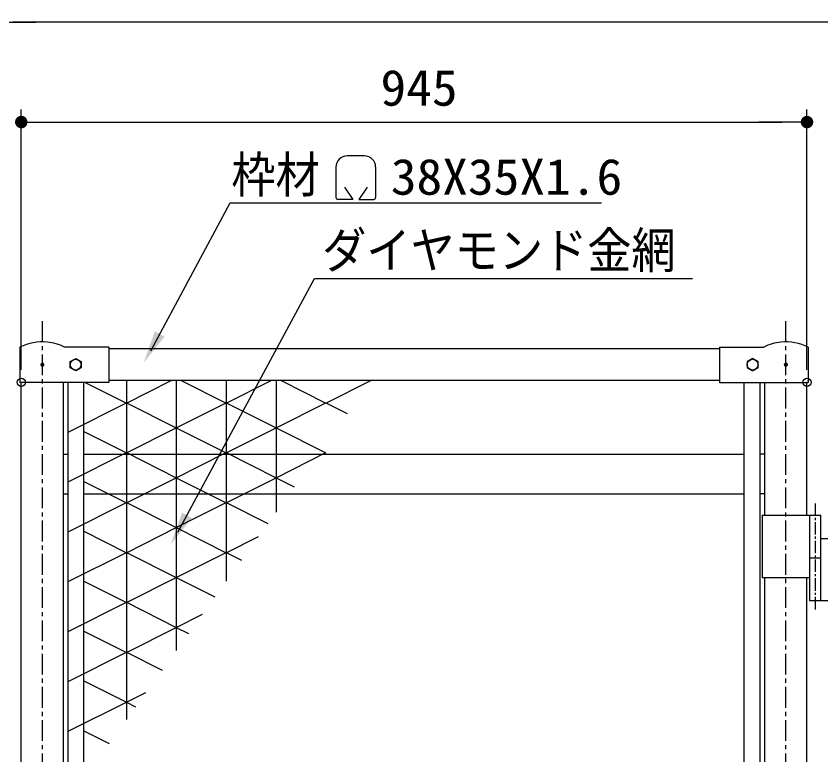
# Model space of a CAD drawing. Units: millimetres, scale not verified. Extents: x -4425 to 4425, y -3150 to 3150.
# Drawn here: x -3018 to -2050, y 801 to 1690 of the extents above; entities that cross this region are included whole.
import ezdxf
from ezdxf.enums import TextEntityAlignment as Align

# ---------------------------------------------------------------- set-up
doc = ezdxf.new("R2010")
doc.units = ezdxf.units.MM
doc.header["$LTSCALE"] = 20
doc.header["$PDMODE"] = 32
doc.header["$PDSIZE"] = 10
doc.linetypes.add('USER1', pattern=[2, 1.25, -0.25, 0.25, -0.25])
doc.linetypes.add('USER3', pattern=[1.125, 0.75, -0.125, 0.125, -0.125])
for name, color, linetype, lineweight in [('0-0_BUHIN', 7, 'Continuous', 25), ('0-2_KOUZOU', 7, 'Continuous', 25), ('0-3_SUNPOU', 1, 'Continuous', 25), ('0-C_AMI-HATCH', 6, 'Continuous', 25)]:
    doc.layers.add(name, color=color, linetype=linetype, lineweight=lineweight)
doc.layers.add('0-7_DEFPOINTS', color=7, linetype='Continuous')
doc.styles.add('ＭＳ ゴシック', font='')
doc.styles.get('ＭＳ ゴシック').set_extended_font_data('MS Gothic')

# ---------------------------------------------------------------- blocks, each defined once
blk = doc.blocks.new('M1')
at = {"layer": '0-3_SUNPOU'}
blk.add_line((-5, 0), (-38.58, 0), dxfattribs=at)
for points in [[(0, 0), (-5, 0), (-4.96, 0.63)], [(0, 0), (-4.96, -0.63), (-5, 0)], [(0, 0), (-4.96, 0.63), (-4.84, 1.24)], [(0, 0), (-4.84, -1.24), (-4.96, -0.63)], [(0, 0), (-4.84, 1.24), (-4.65, 1.84)], [(0, 0), (-4.65, -1.84), (-4.84, -1.24)], [(0, 0), (-4.65, 1.84), (-4.38, 2.41)], [(0, 0), (-4.38, -2.41), (-4.65, -1.84)], [(0, 0), (-4.38, 2.41), (-4.05, 2.94)], [(0, 0), (-4.05, -2.94), (-4.38, -2.41)], [(0, 0), (-4.05, 2.94), (-3.64, 3.42)], [(0, 0), (-3.64, -3.42), (-4.05, -2.94)], [(0, 0), (-3.64, 3.42), (-3.19, 3.85)], [(0, 0), (-3.19, -3.85), (-3.64, -3.42)], [(0, 0), (-3.19, 3.85), (-2.68, 4.22)], [(0, 0), (-2.68, -4.22), (-3.19, -3.85)], [(0, 0), (-2.68, 4.22), (-2.13, 4.52)], [(0, 0), (-2.13, -4.52), (-2.68, -4.22)], [(0, 0), (-2.13, 4.52), (-1.55, 4.76)], [(0, 0), (-1.55, -4.76), (-2.13, -4.52)], [(0, 0), (-1.55, 4.76), (-0.94, 4.91)], [(0, 0), (-0.94, -4.91), (-1.55, -4.76)], [(0, 0), (-0.94, 4.91), (-0.31, 4.99)], [(0, 0), (-0.31, -4.99), (-0.94, -4.91)], [(0, 0), (-0.31, 4.99), (0.31, 4.99)], [(0, 0), (0.31, -4.99), (-0.31, -4.99)], [(0, 0), (0.31, 4.99), (0.94, 4.91)], [(0, 0), (0.94, 4.91), (1.55, 4.76)], [(0, 0), (1.55, 4.76), (2.13, 4.52)], [(0, 0), (2.13, 4.52), (2.68, 4.22)], [(0, 0), (2.68, 4.22), (3.19, 3.85)], [(0, 0), (3.19, 3.85), (3.64, 3.42)], [(0, 0), (3.64, 3.42), (4.05, 2.94)], [(0, 0), (4.05, 2.94), (4.38, 2.41)], [(0, 0), (4.38, 2.41), (4.65, 1.84)], [(0, 0), (4.65, 1.84), (4.84, 1.24)], [(0, 0), (4.84, 1.24), (4.96, 0.63)], [(0, 0), (4.96, 0.63), (5, 0)], [(0, 0), (0.94, -4.91), (0.31, -4.99)], [(0, 0), (1.55, -4.76), (0.94, -4.91)], [(0, 0), (2.13, -4.52), (1.55, -4.76)], [(0, 0), (2.68, -4.22), (2.13, -4.52)], [(0, 0), (3.19, -3.85), (2.68, -4.22)], [(0, 0), (3.64, -3.42), (3.19, -3.85)], [(0, 0), (4.05, -2.94), (3.64, -3.42)], [(0, 0), (4.38, -2.41), (4.05, -2.94)], [(0, 0), (4.65, -1.84), (4.38, -2.41)], [(0, 0), (4.84, -1.24), (4.65, -1.84)], [(0, 0), (4.96, -0.63), (4.84, -1.24)], [(0, 0), (5, 0), (4.96, -0.63)]]:
    blk.add_solid(points, dxfattribs=at)

msp = doc.modelspace()

# ---------------------------------------------------------------- linework, layer by layer
at = {"layer": '0-0_BUHIN', "color": 1, "linetype": 'USER1'}
for p, q in [((-2986.52, -181.83), (-2986.52, 1325.68)), ((-2092.32, -181.83), (-2092.32, 1325.68))]:
    msp.add_line(p, q, dxfattribs=at)
at = {"layer": '0-0_BUHIN'}
for p, q in [((-3013.52, 1291.8), (-3013.52, 1249.55)), ((-2906.52, 1292.05), (-2960.02, 1292.05)), ((-2172.32, 1292.05), (-2172.32, 1249.55)), ((-2172.32, 1292.05), (-2118.82, 1292.05)), ((-2065.32, 1291.8), (-2065.32, 1249.55)), ((-2172.32, 1249.55), (-2065.32, 1249.55)), ((-2120.87, 1089.8), (-2050.47, 1089.8)), ((-2120.87, 1089.8), (-2120.87, 1014.8)), ((-2063.77, 1089.8), (-2063.77, 986.8)), ((-2050.47, 986.8), (-2050.47, 1089.8)), ((-2050.47, 1061.8), (-1983.87, 1061.8)), ((-2063.77, 1038.3), (-2050.47, 1038.3)), ((-2120.87, 1014.8), (-2063.77, 1014.8)), ((-1983.87, 986.8), (-2063.77, 986.8))]:
    msp.add_line(p, q, dxfattribs=at)
at = {"layer": '0-0_BUHIN', "color": 1, "linetype": 'USER3'}
msp.add_line((-2057.12, 1103.94), (-2057.12, 975.23), dxfattribs=at)
at = {"layer": '0-0_BUHIN'}
msp.add_lwpolyline([(-2906.52, 1292.05), (-2906.52, 1249.55), (-3013.52, 1249.55)], dxfattribs=at)
for centre, start, end in [((-2986.52, 1238.22), 84.26077, 116.74368), ((-2986.52, 1238.22), 63.78973, 84.26077), ((-2092.32, 1238.22), 95.73923, 116.21027), ((-2092.32, 1238.22), 63.25632, 95.73923)]:
    msp.add_arc(centre, 60, start, end, dxfattribs=at)
for points in [[(-2988.11, 1272.73), (-2989.02, 1270.8), (-2988.34, 1272.51)], [(-2988.11, 1272.73), (-2986.52, 1270.8), (-2989.02, 1270.8)], [(-2988.34, 1272.51), (-2989.02, 1270.8), (-2989, 1271.11)], [(-2986.52, 1270.8), (-2989, 1270.49), (-2989.02, 1270.8)], [(-2988.34, 1272.51), (-2989, 1271.11), (-2988.54, 1272.27)], [(-2988.54, 1272.27), (-2989, 1271.11), (-2988.94, 1271.42)], [(-2986.52, 1270.8), (-2988.94, 1270.18), (-2989, 1270.49)], [(-2988.54, 1272.27), (-2988.94, 1271.42), (-2988.71, 1272)], [(-2988.71, 1272), (-2988.94, 1271.42), (-2988.84, 1271.72)], [(-2986.52, 1270.8), (-2988.84, 1269.88), (-2988.94, 1270.18)], [(-2986.52, 1270.8), (-2988.71, 1269.6), (-2988.84, 1269.88)], [(-2986.52, 1270.8), (-2988.54, 1269.33), (-2988.71, 1269.6)], [(-2986.52, 1270.8), (-2988.34, 1269.09), (-2988.54, 1269.33)], [(-2986.52, 1270.8), (-2988.11, 1268.87), (-2988.34, 1269.09)], [(-2987.86, 1272.91), (-2986.52, 1270.8), (-2988.11, 1272.73)], [(-2986.52, 1270.8), (-2987.86, 1268.69), (-2988.11, 1268.87)], [(-2987.58, 1273.06), (-2986.52, 1270.8), (-2987.86, 1272.91)], [(-2986.52, 1270.8), (-2987.58, 1268.54), (-2987.86, 1268.69)], [(-2987.29, 1273.18), (-2986.52, 1270.8), (-2987.58, 1273.06)], [(-2986.52, 1270.8), (-2987.29, 1268.42), (-2987.58, 1268.54)], [(-2986.99, 1273.26), (-2986.52, 1270.8), (-2987.29, 1273.18)], [(-2984.02, 1270.8), (-2987.29, 1268.42), (-2986.52, 1270.8)], [(-2984.02, 1270.8), (-2986.99, 1268.34), (-2987.29, 1268.42)], [(-2986.68, 1273.29), (-2986.52, 1270.8), (-2986.99, 1273.26)], [(-2984.02, 1270.8), (-2986.68, 1268.3), (-2986.99, 1268.34)], [(-2986.36, 1273.29), (-2986.52, 1270.8), (-2986.68, 1273.29)], [(-2984.02, 1270.8), (-2986.36, 1268.3), (-2986.68, 1268.3)], [(-2986.05, 1273.26), (-2986.52, 1270.8), (-2986.36, 1273.29)], [(-2985.75, 1273.18), (-2986.52, 1270.8), (-2986.05, 1273.26)], [(-2985.45, 1273.06), (-2986.52, 1270.8), (-2985.75, 1273.18)], [(-2985.45, 1273.06), (-2984.02, 1270.8), (-2986.52, 1270.8)], [(-2984.02, 1270.8), (-2986.05, 1268.34), (-2986.36, 1268.3)], [(-2984.02, 1270.8), (-2985.75, 1268.42), (-2986.05, 1268.34)], [(-2984.02, 1270.8), (-2985.45, 1268.54), (-2985.75, 1268.42)], [(-2985.18, 1272.91), (-2984.02, 1270.8), (-2985.45, 1273.06)], [(-2984.02, 1270.8), (-2985.18, 1268.69), (-2985.45, 1268.54)], [(-2984.93, 1272.73), (-2984.02, 1270.8), (-2985.18, 1272.91)], [(-2984.02, 1270.8), (-2984.93, 1268.87), (-2985.18, 1268.69)], [(-2984.7, 1272.51), (-2984.02, 1270.8), (-2984.93, 1272.73)], [(-2984.02, 1270.8), (-2984.7, 1269.09), (-2984.93, 1268.87)], [(-2984.5, 1272.27), (-2984.02, 1270.8), (-2984.7, 1272.51)], [(-2984.04, 1270.49), (-2984.7, 1269.09), (-2984.02, 1270.8)], [(-2984.04, 1270.49), (-2984.5, 1269.33), (-2984.7, 1269.09)], [(-2984.33, 1272), (-2984.02, 1270.8), (-2984.5, 1272.27)], [(-2984.1, 1270.18), (-2984.5, 1269.33), (-2984.04, 1270.49)], [(-2984.1, 1270.18), (-2984.33, 1269.6), (-2984.5, 1269.33)], [(-2984.19, 1271.72), (-2984.02, 1270.8), (-2984.33, 1272)], [(-2984.19, 1269.88), (-2984.33, 1269.6), (-2984.1, 1270.18)], [(-2984.1, 1271.42), (-2984.02, 1270.8), (-2984.19, 1271.72)], [(-2984.04, 1271.11), (-2984.02, 1270.8), (-2984.1, 1271.42)], [(-2093.38, 1273.06), (-2094.82, 1270.8), (-2093.66, 1272.91)], [(-2093.38, 1273.06), (-2092.32, 1270.8), (-2094.82, 1270.8)], [(-2093.66, 1272.91), (-2094.82, 1270.8), (-2094.8, 1271.11)], [(-2092.32, 1270.8), (-2094.8, 1270.49), (-2094.82, 1270.8)], [(-2093.66, 1272.91), (-2094.8, 1271.11), (-2093.91, 1272.73)], [(-2093.91, 1272.73), (-2094.8, 1271.11), (-2094.74, 1271.42)], [(-2092.32, 1270.8), (-2094.74, 1270.18), (-2094.8, 1270.49)], [(-2093.91, 1272.73), (-2094.74, 1271.42), (-2094.14, 1272.51)], [(-2094.14, 1272.51), (-2094.74, 1271.42), (-2094.64, 1271.72)], [(-2092.32, 1270.8), (-2094.64, 1269.88), (-2094.74, 1270.18)], [(-2094.14, 1272.51), (-2094.64, 1271.72), (-2094.34, 1272.27)], [(-2094.34, 1272.27), (-2094.64, 1271.72), (-2094.51, 1272)], [(-2092.32, 1270.8), (-2094.51, 1269.6), (-2094.64, 1269.88)], [(-2092.32, 1270.8), (-2094.34, 1269.33), (-2094.51, 1269.6)], [(-2092.32, 1270.8), (-2094.14, 1269.09), (-2094.34, 1269.33)], [(-2092.32, 1270.8), (-2093.91, 1268.87), (-2094.14, 1269.09)], [(-2092.32, 1270.8), (-2093.66, 1268.69), (-2093.91, 1268.87)], [(-2092.32, 1270.8), (-2093.38, 1268.54), (-2093.66, 1268.69)], [(-2093.09, 1273.18), (-2092.32, 1270.8), (-2093.38, 1273.06)], [(-2089.82, 1270.8), (-2093.38, 1268.54), (-2092.32, 1270.8)], [(-2089.82, 1270.8), (-2093.09, 1268.42), (-2093.38, 1268.54)], [(-2092.79, 1273.26), (-2092.32, 1270.8), (-2093.09, 1273.18)], [(-2089.82, 1270.8), (-2092.79, 1268.34), (-2093.09, 1268.42)], [(-2092.48, 1273.29), (-2092.32, 1270.8), (-2092.79, 1273.26)], [(-2089.82, 1270.8), (-2092.48, 1268.3), (-2092.79, 1268.34)], [(-2092.16, 1273.29), (-2092.32, 1270.8), (-2092.48, 1273.29)], [(-2089.82, 1270.8), (-2092.16, 1268.3), (-2092.48, 1268.3)], [(-2091.85, 1273.26), (-2092.32, 1270.8), (-2092.16, 1273.29)], [(-2091.55, 1273.18), (-2092.32, 1270.8), (-2091.85, 1273.26)], [(-2091.25, 1273.06), (-2092.32, 1270.8), (-2091.55, 1273.18)], [(-2090.98, 1272.91), (-2092.32, 1270.8), (-2091.25, 1273.06)], [(-2090.98, 1272.91), (-2089.82, 1270.8), (-2092.32, 1270.8)], [(-2089.82, 1270.8), (-2091.85, 1268.34), (-2092.16, 1268.3)], [(-2089.82, 1270.8), (-2091.55, 1268.42), (-2091.85, 1268.34)], [(-2089.82, 1270.8), (-2091.25, 1268.54), (-2091.55, 1268.42)], [(-2089.82, 1270.8), (-2090.98, 1268.69), (-2091.25, 1268.54)], [(-2090.73, 1272.73), (-2089.82, 1270.8), (-2090.98, 1272.91)], [(-2089.84, 1270.49), (-2090.98, 1268.69), (-2089.82, 1270.8)], [(-2089.84, 1270.49), (-2090.73, 1268.87), (-2090.98, 1268.69)], [(-2090.5, 1272.51), (-2089.82, 1270.8), (-2090.73, 1272.73)], [(-2089.9, 1270.18), (-2090.73, 1268.87), (-2089.84, 1270.49)], [(-2089.9, 1270.18), (-2090.5, 1269.09), (-2090.73, 1268.87)], [(-2090.3, 1272.27), (-2089.82, 1270.8), (-2090.5, 1272.51)], [(-2089.99, 1269.88), (-2090.5, 1269.09), (-2089.9, 1270.18)], [(-2089.99, 1269.88), (-2090.3, 1269.33), (-2090.5, 1269.09)], [(-2090.13, 1272), (-2089.82, 1270.8), (-2090.3, 1272.27)], [(-2090.13, 1269.6), (-2090.3, 1269.33), (-2089.99, 1269.88)], [(-2089.99, 1271.72), (-2089.82, 1270.8), (-2090.13, 1272)], [(-2089.9, 1271.42), (-2089.82, 1270.8), (-2089.99, 1271.72)], [(-2089.84, 1271.11), (-2089.82, 1270.8), (-2089.9, 1271.42)]]:
    msp.add_solid(points, dxfattribs=at)
at = {"layer": '0-2_KOUZOU'}
for p, q in [((-2172.32, 1289.8), (-2906.52, 1289.8)), ((-2132.32, 1278.31), (-2138.82, 1274.55)), ((-2125.82, 1274.55), (-2132.32, 1278.31)), ((-2138.82, 1274.55), (-2138.82, 1267.05)), ((-2125.82, 1267.05), (-2125.82, 1274.55)), ((-2138.82, 1267.05), (-2132.32, 1263.29)), ((-2132.32, 1263.29), (-2125.82, 1267.05)), ((-3011.92, 592.3), (-3011.92, 1249.55)), ((-2961.12, 592.3), (-2961.12, 1249.55)), ((-2955.52, 592.3), (-2955.52, 1249.55)), ((-2936.52, 592.3), (-2936.52, 1249.55)), ((-2172.32, 1251.8), (-2906.52, 1251.8)), ((-2142.32, 592.3), (-2142.32, 1249.55)), ((-2123.32, 592.3), (-2123.32, 1249.55)), ((-2117.72, 1089.8), (-2117.72, 1249.55)), ((-2066.92, 1089.8), (-2066.92, 1249.55)), ((-2961.12, 1163.25), (-2955.52, 1163.25)), ((-2936.52, 1163.25), (-2142.32, 1163.25)), ((-2117.72, 1163.25), (-2123.32, 1163.25)), ((-2961.12, 1115.25), (-2955.52, 1115.25)), ((-2936.52, 1115.25), (-2142.32, 1115.25)), ((-2117.72, 1115.25), (-2123.32, 1115.25)), ((-2117.72, 592.3), (-2117.72, 1014.8)), ((-2066.92, 592.3), (-2066.92, 1014.8))]:
    msp.add_line(p, q, dxfattribs=at)
msp.add_lwpolyline([(-2946.52, 1278.31), (-2940.02, 1274.55), (-2940.02, 1267.05), (-2946.52, 1263.29), (-2953.02, 1267.05), (-2953.02, 1274.55)], close=True, dxfattribs=at)
for centre in [(-2946.52, 1270.8), (-2132.32, 1270.8)]:
    msp.add_circle(centre, 6.5, dxfattribs=at)
at = {"layer": '0-3_SUNPOU'}
for p, q in [((-2047.17, 1682.61), (-3022.17, 1682.61)), ((-3011.92, 1264.55), (-3011.92, 1577.61)), ((-2066.92, 1264.55), (-2066.92, 1577.61)), ((-2981.92, 1562.61), (-2096.92, 1562.61)), ((-2856.25, 1287.31), (-2760.51, 1465.5)), ((-2760.51, 1465.5), (-2313.96, 1465.5)), ((-2823.49, 1069.21), (-2659.38, 1374.62)), ((-2659.38, 1374.62), (-2204.75, 1374.62))]:
    msp.add_line(p, q, dxfattribs=at)
at = {"layer": '0-3_SUNPOU', "color": 3}
for p, q in [((-2599.26, 1521.82), (-2619.96, 1521.82)), ((-2633.46, 1508.32), (-2633.46, 1471.87)), ((-2585.76, 1508.32), (-2585.76, 1471.87))]:
    msp.add_line(p, q, dxfattribs=at)
for points in [[(-2623.26, 1484.47), (-2613.26, 1469.62), (-2631.21, 1469.62)], [(-2595.96, 1484.47), (-2605.96, 1469.62), (-2588.01, 1469.62)]]:
    msp.add_lwpolyline(points, dxfattribs=at)
for centre, radius, start, end in [((-2619.96, 1508.32), 13.5, 90, 180), ((-2599.26, 1508.32), 13.5, 0, 90), ((-2631.21, 1471.87), 2.25, 180, 270), ((-2588.01, 1471.87), 2.25, 270, 0)]:
    msp.add_arc(centre, radius, start, end, dxfattribs=at)
at = {"layer": '0-3_SUNPOU'}
for points in [[(-2839.62, 1304.48), (-2864.89, 1272.77), (-2851.27, 1310.96)], [(-2806.85, 1086.37), (-2832.13, 1054.66), (-2818.51, 1092.86)]]:
    msp.add_solid(points, dxfattribs=at)
at = {"layer": '0-7_DEFPOINTS'}
for p in [(-2066.92, 1562.61), (-3011.92, 1249.55), (-2066.92, 1249.55)]:
    msp.add_point(p, dxfattribs=at)
at = {"layer": '0-C_AMI-HATCH'}
for p, q in [((-2935.04, 1249.55), (-2885.51, 1224.67)), ((-2885.51, 1224.67), (-2831.5, 1251.8)), ((-2885.49, 1251.8), (-2885.49, 843.93)), ((-2825.49, 1251.8), (-2825.49, 927.11)), ((-2819.52, 1251.8), (-2765.51, 1224.67)), ((-2765.51, 1224.67), (-2711.5, 1251.8)), ((-2765.49, 1251.8), (-2765.49, 1010.29)), ((-2705.49, 1251.8), (-2705.49, 1093.47)), ((-2699.52, 1251.8), (-2645.51, 1224.67)), ((-2645.51, 1224.67), (-2591.5, 1251.8)), ((-2955.52, 1189.8), (-2885.51, 1224.97)), ((-2885.51, 1224.97), (-2825.49, 1194.82)), ((-2825.53, 1194.82), (-2765.51, 1224.97)), ((-2765.51, 1224.97), (-2705.49, 1194.82)), ((-2705.53, 1194.82), (-2645.51, 1224.97)), ((-2645.51, 1224.97), (-2619.91, 1212.11)), ((-2937.53, 1190.8), (-2885.51, 1164.67)), ((-2885.51, 1164.67), (-2825.49, 1194.82)), ((-2825.53, 1194.82), (-2765.51, 1164.67)), ((-2765.51, 1164.67), (-2705.49, 1194.82)), ((-2705.53, 1194.82), (-2645.51, 1164.67)), ((-2955.52, 1129.8), (-2885.51, 1164.97)), ((-2885.51, 1164.97), (-2825.49, 1134.82)), ((-2705.53, 1134.82), (-2645.51, 1164.97)), ((-2885.51, 1104.67), (-2825.49, 1134.82)), ((-2825.53, 1134.82), (-2765.51, 1104.67)), ((-2765.51, 1104.67), (-2705.49, 1134.82)), ((-2705.53, 1134.82), (-2683.6, 1123.81)), ((-2937.53, 1130.8), (-2885.51, 1104.67)), ((-2955.52, 1069.8), (-2885.51, 1104.97)), ((-2885.51, 1104.97), (-2825.49, 1074.82)), ((-2825.53, 1074.82), (-2765.51, 1104.97)), ((-2765.51, 1104.97), (-2715.36, 1079.78)), ((-2885.51, 1044.67), (-2825.49, 1074.82)), ((-2825.53, 1074.82), (-2765.51, 1044.67)), ((-2937.53, 1070.8), (-2885.51, 1044.67)), ((-2765.51, 1044.67), (-2726.59, 1064.22)), ((-2955.52, 1009.8), (-2885.51, 1044.97)), ((-2885.51, 1044.97), (-2825.49, 1014.82)), ((-2825.53, 1014.82), (-2765.51, 1044.97)), ((-2765.51, 1044.97), (-2747.13, 1035.74)), ((-2937.53, 1010.8), (-2885.51, 984.67)), ((-2885.51, 984.67), (-2825.49, 1014.82)), ((-2825.53, 1014.82), (-2779.06, 991.48)), ((-2955.52, 949.8), (-2885.51, 984.97)), ((-2885.51, 984.97), (-2825.49, 954.82)), ((-2825.53, 954.82), (-2794.13, 970.59)), ((-2937.53, 950.8), (-2885.51, 924.67)), ((-2885.51, 924.67), (-2825.49, 954.82)), ((-2825.53, 954.82), (-2810.83, 947.44)), ((-2955.52, 889.8), (-2885.51, 924.97)), ((-2885.51, 924.97), (-2842.59, 903.41)), ((-2937.53, 890.8), (-2885.51, 864.67)), ((-2885.51, 864.67), (-2862.02, 876.47)), ((-2955.52, 829.8), (-2885.51, 864.97)), ((-2885.51, 864.97), (-2874.36, 859.36)), ((-2937.53, 830.8), (-2906.28, 815.11))]:
    msp.add_line(p, q, dxfattribs=at)
msp.add_lwpolyline([(-2825.53, 1134.82), (-2765.51, 1164.97), (-2705.49, 1134.82)], dxfattribs=at)

# ---------------------------------------------------------------- block references
at = {"layer": '0-3_SUNPOU', "xscale": 1.5, "yscale": 1.5, "rotation": 180}
for p in [(-3052.17, 1682.61), (-3011.92, 1562.61)]:
    msp.add_blockref('M1', p, dxfattribs=at)
at = {"layer": '0-3_SUNPOU', "xscale": 1.5, "yscale": 1.5}
for p in [(-2017.17, 1682.61), (-2066.92, 1562.61)]:
    msp.add_blockref('M1', p, dxfattribs=at)

# ---------------------------------------------------------------- texts
at = {"layer": '0-2_KOUZOU', "color": 3, "style": 'ＭＳ ゴシック', "width": 1.05}
msp.add_text('38X35X1.6', height=43.3, dxfattribs=at).set_placement((-2567.48, 1462.23), align=Align.BOTTOM_LEFT)
at = {"layer": '0-3_SUNPOU', "color": 3, "style": 'ＭＳ ゴシック'}
for s, width, p in [('945', 1.05, (-2579.92, 1569.29)), ('枠材', 0.9, (-2759.29, 1464.72)), ('ダイヤモンド金網', 0.9, (-2650.09, 1373.84))]:
    msp.add_text(s, height=43.3, dxfattribs=dict(at, width=width)).set_placement(p, align=Align.BOTTOM_LEFT)

doc.saveas('drawing.dxf')
